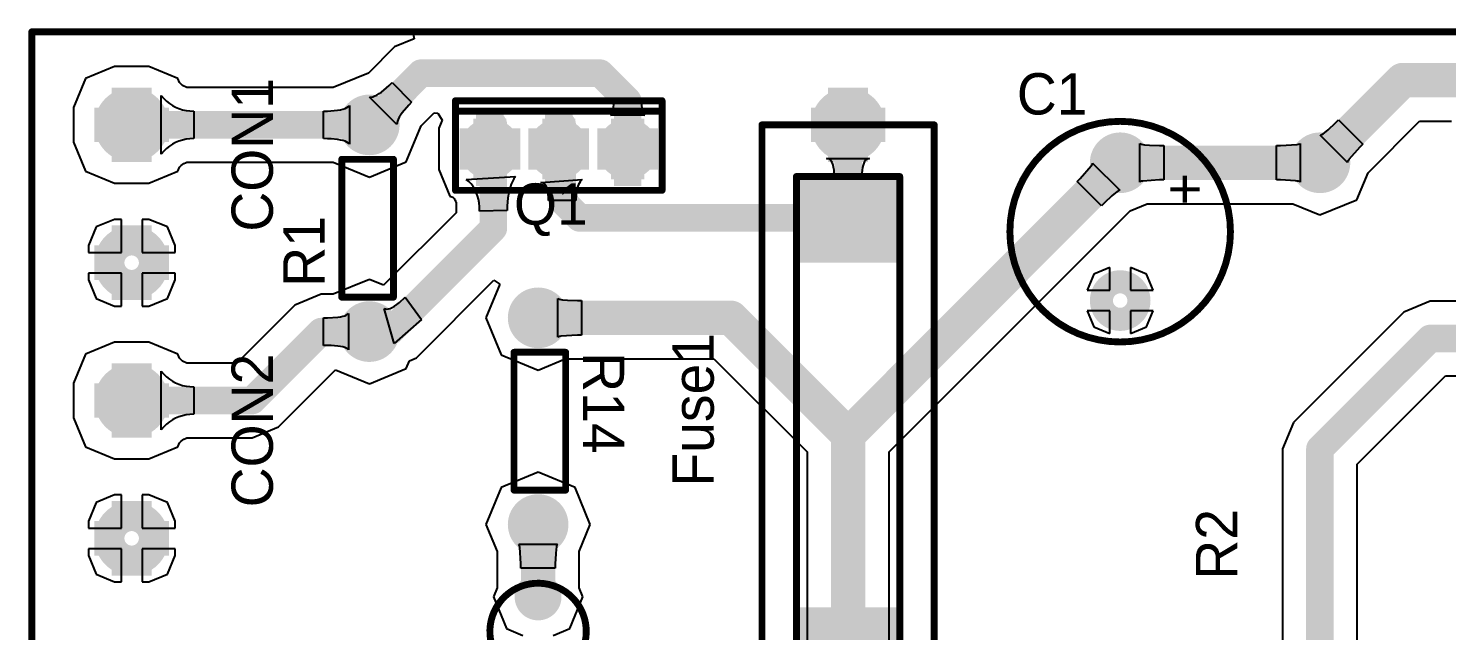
# Model space of a CAD drawing. Header units: millimetres. Extents: x 0.99 to 6.92, y 0.99 to 4.95.
# Drawn here: x 0.995 to 3.054, y 4.076 to 4.95 of the extents above; entities that cross this region are included whole.
import ezdxf

# ---------------------------------------------------------------- set-up
doc = ezdxf.new("R2010")
doc.units = ezdxf.units.MM
doc.header["$MEASUREMENT"] = 0
for name, color, linetype in [('BottomLayer', 5, 'Continuous'), ('BottomSolder', 6, 'Continuous'), ('Mechanical1', 6, 'Continuous'), ('MultiLayer', 9, 'Continuous'), ('TopLayer', 1, 'Continuous'), ('TopOverlay', 2, 'Continuous'), ('TopSolder', 216, 'Continuous')]:
    doc.layers.add(name, color=color, linetype=linetype)

msp = doc.modelspace()

# ---------------------------------------------------------------- linework, layer by layer
at = {"layer": 'BottomLayer'}
for p, q in [((1, 1), (1, 4.945)), ((1, 4.945), (1.5531, 4.945)), ((1.5531, 4.945), (1.5551, 4.935)), ((1.5267, 4.9233), (1.4887, 4.8852)), ((1.5551, 4.935), (1.5267, 4.9233)), ((1.12, 4.8945), (1.0779, 4.8771)), ((1.17, 4.8945), (1.12, 4.8945)), ((1.2121, 4.8771), (1.17, 4.8945)), ((1.4887, 4.8852), (1.4377, 4.8641)), ((1.0779, 4.8771), (1.0605, 4.835)), ((1.2144, 4.8714), (1.2121, 4.8771)), ((1.2149, 4.8709), (1.2144, 4.8714)), ((1.217, 4.8689), (1.2149, 4.8709)), ((1.219, 4.8673), (1.217, 4.8689)), ((1.2209, 4.866), (1.219, 4.8673)), ((1.2229, 4.865), (1.2209, 4.866)), ((1.2249, 4.8641), (1.2229, 4.865)), ((1.4377, 4.8641), (1.2249, 4.8641)), ((1.2249, 4.8641), (1.2249, 4.8641)), ((1.5075, 4.8576), (1.5148, 4.8636)), ((1.5148, 4.8636), (1.5188, 4.8672)), ((1.5188, 4.8672), (1.523, 4.8713)), ((1.523, 4.8713), (1.5513, 4.843)), ((1.1877, 4.7673), (1.1877, 4.8527)), ((1.1877, 4.8527), (1.1915, 4.8484)), ((1.1915, 4.8484), (1.1955, 4.8445)), ((1.1955, 4.8445), (1.1998, 4.8411)), ((1.1998, 4.8411), (1.2042, 4.8382)), ((1.4904, 4.85), (1.4927, 4.8502)), ((1.53, 4.8104), (1.4904, 4.85)), ((1.4927, 4.8502), (1.4953, 4.8508)), ((1.4953, 4.8508), (1.498, 4.8519)), ((1.498, 4.8519), (1.501, 4.8533)), ((1.501, 4.8533), (1.5041, 4.8553)), ((1.5041, 4.8553), (1.5075, 4.8576)), ((1.5472, 4.8388), (1.5376, 4.8275)), ((1.5513, 4.843), (1.5472, 4.8388)), ((1.8446, 4.8344), (1.845, 4.8411)), ((1.845, 4.845), (1.885, 4.845)), ((1.845, 4.8411), (1.845, 4.845)), ((1.885, 4.845), (1.885, 4.8411)), ((1.885, 4.8411), (1.8858, 4.8317)), ((1.0605, 4.835), (1.0605, 4.785)), ((1.2042, 4.8382), (1.2088, 4.8357)), ((1.2088, 4.8357), (1.2136, 4.8336)), ((1.2136, 4.8336), (1.2187, 4.832)), ((1.2187, 4.832), (1.2239, 4.8309)), ((1.2239, 4.8309), (1.2294, 4.8302)), ((1.2294, 4.8302), (1.235, 4.83)), ((1.235, 4.83), (1.235, 4.79)), ((1.4234, 4.83), (1.4292, 4.8301)), ((1.4234, 4.79), (1.4234, 4.83)), ((1.4292, 4.8301), (1.444, 4.8313)), ((1.444, 4.8313), (1.448, 4.832)), ((1.448, 4.832), (1.4516, 4.8329)), ((1.4516, 4.8329), (1.4547, 4.8339)), ((1.4547, 4.8339), (1.4574, 4.8351)), ((1.4574, 4.8351), (1.4596, 4.8365)), ((1.4596, 4.8365), (1.4614, 4.838)), ((1.4614, 4.838), (1.4614, 4.782)), ((1.5319, 4.818), (1.5308, 4.8153)), ((1.5333, 4.821), (1.5319, 4.818)), ((1.5353, 4.8241), (1.5333, 4.821)), ((1.5376, 4.8275), (1.5353, 4.8241)), ((1.5652, 4.8087), (1.5839, 4.8273)), ((1.5839, 4.8273), (1.5894, 4.8269)), ((1.5894, 4.8269), (1.5958, 4.8168)), ((1.8401, 4.8243), (1.841, 4.8245)), ((1.8899, 4.8243), (1.8401, 4.8243)), ((1.841, 4.8245), (1.8419, 4.8251)), ((1.8419, 4.8251), (1.8426, 4.8261)), ((1.8426, 4.8261), (1.8432, 4.8276)), ((1.8432, 4.8276), (1.8438, 4.8295)), ((1.8438, 4.8295), (1.8442, 4.8317)), ((1.8442, 4.8317), (1.8446, 4.8344)), ((1.8858, 4.8317), (1.8862, 4.8295)), ((1.8862, 4.8295), (1.8868, 4.8276)), ((1.8868, 4.8276), (1.8874, 4.8261)), ((1.8874, 4.8261), (1.8881, 4.8251)), ((1.8881, 4.8251), (1.889, 4.8245)), ((1.889, 4.8245), (1.8899, 4.8243)), ((1.5302, 4.8127), (1.53, 4.8104)), ((1.5308, 4.8153), (1.5302, 4.8127)), ((1.5436, 4.7564), (1.5652, 4.8087)), ((1.5958, 4.8168), (1.5909, 4.805)), ((1.5909, 4.805), (1.5909, 4.745)), ((2.8746, 4.797), (2.8767, 4.7986)), ((2.8767, 4.7986), (2.882, 4.803)), ((2.882, 4.803), (2.8927, 4.8131)), ((2.8927, 4.8131), (2.897, 4.8174)), ((2.897, 4.8174), (2.9324, 4.782)), ((2.9398, 4.7406), (3.0147, 4.8155)), ((3.0147, 4.8155), (3.0612, 4.8155)), ((1.0605, 4.785), (1.0779, 4.7429)), ((1.1998, 4.7789), (1.1955, 4.7755)), ((1.2042, 4.7818), (1.1998, 4.7789)), ((1.2088, 4.7843), (1.2042, 4.7818)), ((1.2136, 4.7864), (1.2088, 4.7843)), ((1.2187, 4.788), (1.2136, 4.7864)), ((1.2239, 4.7891), (1.2187, 4.788)), ((1.2294, 4.7898), (1.2239, 4.7891)), ((1.235, 4.79), (1.2294, 4.7898)), ((1.4292, 4.7899), (1.4234, 4.79)), ((1.4346, 4.7897), (1.4292, 4.7899)), ((1.444, 4.7887), (1.4346, 4.7897)), ((1.448, 4.788), (1.444, 4.7887)), ((1.4516, 4.7871), (1.448, 4.788)), ((1.4547, 4.7861), (1.4516, 4.7871)), ((1.4574, 4.7849), (1.4547, 4.7861)), ((1.4596, 4.7835), (1.4574, 4.7849)), ((1.4614, 4.782), (1.4596, 4.7835)), ((2.6086, 4.727), (2.6086, 4.783)), ((2.6086, 4.783), (2.6094, 4.7824)), ((2.6094, 4.7824), (2.6109, 4.7819)), ((2.6109, 4.7819), (2.6129, 4.7815)), ((2.6129, 4.7815), (2.6155, 4.7811)), ((2.6155, 4.7811), (2.6225, 4.7805)), ((2.6225, 4.7805), (2.6372, 4.78)), ((2.6372, 4.78), (2.6432, 4.78)), ((2.6432, 4.78), (2.6432, 4.73)), ((2.8068, 4.73), (2.8068, 4.78)), ((2.8068, 4.78), (2.8128, 4.78)), ((2.8128, 4.78), (2.8371, 4.7815)), ((2.8371, 4.7815), (2.8391, 4.7819)), ((2.8391, 4.7819), (2.8406, 4.7824)), ((2.8406, 4.7824), (2.8414, 4.783)), ((2.8414, 4.783), (2.8414, 4.727)), ((2.8704, 4.795), (2.8714, 4.7952)), ((2.91, 4.7554), (2.8704, 4.795)), ((2.8714, 4.7952), (2.8728, 4.7959)), ((2.8728, 4.7959), (2.8746, 4.797)), ((2.9281, 4.7777), (2.912, 4.7596)), ((2.9324, 4.782), (2.9281, 4.7777)), ((1.1915, 4.7716), (1.1877, 4.7673)), ((1.1955, 4.7755), (1.1915, 4.7716)), ((1.49, 4.7342), (1.5436, 4.7564)), ((2.1559, 4.7608), (2.1538, 4.761)), ((2.1538, 4.761), (2.2162, 4.761)), ((2.1578, 4.76), (2.1559, 4.7608)), ((2.1595, 4.7587), (2.1578, 4.76)), ((2.161, 4.7568), (2.1595, 4.7587)), ((2.1622, 4.7545), (2.161, 4.7568)), ((2.209, 4.7568), (2.2078, 4.7545)), ((2.2105, 4.7587), (2.209, 4.7568)), ((2.2122, 4.76), (2.2105, 4.7587)), ((2.2141, 4.7608), (2.2122, 4.76)), ((2.2162, 4.761), (2.2141, 4.7608)), ((2.9102, 4.7564), (2.91, 4.7554)), ((2.9109, 4.7578), (2.9102, 4.7564)), ((2.912, 4.7596), (2.9109, 4.7578)), ((1.0779, 4.7429), (1.12, 4.7255)), ((1.17, 4.7255), (1.2121, 4.7429)), ((1.2121, 4.7429), (1.2144, 4.7486)), ((1.2144, 4.7486), (1.2149, 4.7491)), ((1.2149, 4.7491), (1.217, 4.7511)), ((1.217, 4.7511), (1.219, 4.7527)), ((1.219, 4.7527), (1.2209, 4.754)), ((1.2209, 4.754), (1.2229, 4.755)), ((1.2229, 4.755), (1.2249, 4.7559)), ((1.2249, 4.7559), (1.2249, 4.7559)), ((1.2249, 4.7559), (1.4377, 4.7559)), ((1.4377, 4.7559), (1.49, 4.7342)), ((1.5909, 4.745), (1.6067, 4.7067)), ((2.1632, 4.7516), (2.1622, 4.7545)), ((2.164, 4.7483), (2.1632, 4.7516)), ((2.1646, 4.7444), (2.164, 4.7483)), ((2.1649, 4.7399), (2.1646, 4.7444)), ((2.165, 4.735), (2.1649, 4.7399)), ((2.2051, 4.7399), (2.205, 4.735)), ((2.2054, 4.7444), (2.2051, 4.7399)), ((2.206, 4.7483), (2.2054, 4.7444)), ((2.2068, 4.7516), (2.206, 4.7483)), ((2.2078, 4.7545), (2.2068, 4.7516)), ((2.5219, 4.7323), (2.538, 4.7504)), ((2.538, 4.7504), (2.5391, 4.7522)), ((2.5391, 4.7522), (2.5398, 4.7536)), ((2.5398, 4.7536), (2.54, 4.7546)), ((2.54, 4.7546), (2.5796, 4.715)), ((2.9236, 4.7014), (2.9398, 4.7406)), ((1.12, 4.7255), (1.17, 4.7255)), ((1.6308, 4.7308), (1.7024, 4.735)), ((1.6345, 4.7277), (1.6308, 4.7308)), ((1.6377, 4.7243), (1.6345, 4.7277)), ((1.6406, 4.7205), (1.6377, 4.7243)), ((1.6431, 4.7164), (1.6406, 4.7205)), ((1.6452, 4.712), (1.6431, 4.7164)), ((1.6945, 4.7193), (1.6931, 4.7146)), ((1.6961, 4.7238), (1.6945, 4.7193)), ((1.6979, 4.7278), (1.6961, 4.7238)), ((1.7, 4.7316), (1.6979, 4.7278)), ((1.7024, 4.735), (1.7, 4.7316)), ((1.7389, 4.7262), (1.7992, 4.7308)), ((1.741, 4.726), (1.7389, 4.7262)), ((1.7429, 4.7254), (1.741, 4.726)), ((1.7445, 4.7242), (1.7429, 4.7254)), ((1.746, 4.7224), (1.7445, 4.7242)), ((1.7472, 4.72), (1.746, 4.7224)), ((1.7482, 4.7172), (1.7472, 4.72)), ((1.749, 4.7137), (1.7482, 4.7172)), ((1.7915, 4.7163), (1.7908, 4.7128)), ((1.7923, 4.7196), (1.7915, 4.7163)), ((1.7933, 4.7225), (1.7923, 4.7196)), ((1.7945, 4.7251), (1.7933, 4.7225)), ((1.7959, 4.7273), (1.7945, 4.7251)), ((1.7974, 4.7292), (1.7959, 4.7273)), ((1.7992, 4.7308), (1.7974, 4.7292)), ((2.205, 4.735), (2.165, 4.735)), ((2.5176, 4.728), (2.5219, 4.7323)), ((2.553, 4.6926), (2.5176, 4.728)), ((2.5796, 4.715), (2.5786, 4.7148)), ((2.6094, 4.7276), (2.6086, 4.727)), ((2.6109, 4.7281), (2.6094, 4.7276)), ((2.6129, 4.7285), (2.6109, 4.7281)), ((2.6372, 4.73), (2.6129, 4.7285)), ((2.6432, 4.73), (2.6372, 4.73)), ((2.8128, 4.73), (2.8068, 4.73)), ((2.8275, 4.7295), (2.8128, 4.73)), ((2.8345, 4.7289), (2.8275, 4.7295)), ((2.8371, 4.7285), (2.8345, 4.7289)), ((2.8391, 4.7281), (2.8371, 4.7285)), ((2.8406, 4.7276), (2.8391, 4.7281)), ((2.8414, 4.727), (2.8406, 4.7276)), ((1.6067, 4.7067), (1.6112, 4.7049)), ((1.6112, 4.7049), (1.6121, 4.7041)), ((1.6121, 4.7041), (1.613, 4.7032)), ((1.613, 4.7032), (1.6138, 4.7022)), ((1.6138, 4.7022), (1.6145, 4.7009)), ((1.6145, 4.7009), (1.6152, 4.6994)), ((1.6152, 4.6994), (1.6159, 4.6976)), ((1.6159, 4.6976), (1.6159, 4.6824)), ((1.6469, 4.7072), (1.6452, 4.712)), ((1.6483, 4.7022), (1.6469, 4.7072)), ((1.6492, 4.6968), (1.6483, 4.7022)), ((1.6498, 4.691), (1.6492, 4.6968)), ((1.6911, 4.704), (1.6901, 4.6921)), ((1.692, 4.7095), (1.6911, 4.704)), ((1.6931, 4.7146), (1.692, 4.7095)), ((1.7499, 4.7051), (1.749, 4.7137)), ((1.75, 4.7), (1.7499, 4.7051)), ((1.79, 4.7), (1.75, 4.7)), ((1.7904, 4.7088), (1.79, 4.7)), ((1.7908, 4.7128), (1.7904, 4.7088)), ((2.5573, 4.6969), (2.553, 4.6926)), ((2.568, 4.707), (2.5573, 4.6969)), ((2.5733, 4.7114), (2.568, 4.707)), ((2.5754, 4.713), (2.5733, 4.7114)), ((2.5772, 4.7141), (2.5754, 4.713)), ((2.5786, 4.7148), (2.5772, 4.7141)), ((2.5944, 4.6852), (2.6192, 4.6955)), ((2.6192, 4.6955), (2.8308, 4.6955)), ((2.8308, 4.6955), (2.87, 4.6792)), ((2.87, 4.6792), (2.9236, 4.7014)), ((1.6159, 4.6824), (1.5107, 4.5772)), ((1.65, 4.6849), (1.6498, 4.691)), ((1.69, 4.6856), (1.65, 4.6849)), ((1.6901, 4.6921), (1.69, 4.6856)), ((2.2445, 4.3353), (2.5944, 4.6852)), ((1.0932, 4.6618), (1.0821, 4.635)), ((1.12, 4.6729), (1.0932, 4.6618)), ((1.13, 4.6729), (1.12, 4.6729)), ((1.13, 4.625), (1.13, 4.6729)), ((1.17, 4.6729), (1.16, 4.6729)), ((1.16, 4.6729), (1.16, 4.625)), ((1.1968, 4.6618), (1.17, 4.6729)), ((1.2079, 4.635), (1.1968, 4.6618)), ((1.0821, 4.635), (1.0821, 4.625)), ((1.2079, 4.625), (1.2079, 4.635)), ((1.0821, 4.625), (1.13, 4.625)), ((1.16, 4.625), (1.2079, 4.625)), ((1.13, 4.595), (1.0821, 4.595)), ((1.0821, 4.595), (1.0821, 4.585)), ((1.13, 4.5471), (1.13, 4.595)), ((1.2079, 4.595), (1.16, 4.595)), ((1.16, 4.595), (1.16, 4.5471)), ((1.2079, 4.585), (1.2079, 4.595)), ((2.5417, 4.5933), (2.5321, 4.57)), ((2.565, 4.6029), (2.5417, 4.5933)), ((2.565, 4.57), (2.565, 4.6029)), ((2.6183, 4.5933), (2.595, 4.6029)), ((2.595, 4.6029), (2.595, 4.57)), ((2.6279, 4.57), (2.6183, 4.5933)), ((1.0821, 4.585), (1.0932, 4.5582)), ((1.1968, 4.5582), (1.2079, 4.585)), ((1.49, 4.5858), (1.4377, 4.5641)), ((1.5107, 4.5772), (1.49, 4.5858)), ((1.5583, 4.4717), (1.6709, 4.5844)), ((1.6794, 4.5787), (1.6592, 4.53)), ((1.6709, 4.5844), (1.6794, 4.5787)), ((1.0932, 4.5582), (1.12, 4.5471)), ((1.17, 4.5471), (1.1968, 4.5582)), ((1.42, 4.5641), (1.3817, 4.5483)), ((1.4377, 4.5641), (1.42, 4.5641)), ((1.5299, 4.5494), (1.5336, 4.5524)), ((1.5336, 4.5524), (1.5418, 4.56)), ((1.5418, 4.56), (1.5657, 4.5275)), ((1.7636, 4.502), (1.7636, 4.558)), ((1.7636, 4.558), (1.7644, 4.5574)), ((1.7644, 4.5574), (1.7659, 4.5569)), ((1.7659, 4.5569), (1.7679, 4.5565)), ((1.7679, 4.5565), (1.7705, 4.5561)), ((1.7705, 4.5561), (1.7775, 4.5555)), ((1.7775, 4.5555), (1.7922, 4.555)), ((1.7922, 4.555), (1.7982, 4.555)), ((1.7982, 4.555), (1.7982, 4.505)), ((2.5321, 4.57), (2.565, 4.57)), ((2.595, 4.57), (2.6279, 4.57)), ((3.03, 4.5541), (2.9917, 4.5383)), ((3.0859, 4.5541), (3.03, 4.5541)), ((1.12, 4.5471), (1.13, 4.5471)), ((1.16, 4.5471), (1.17, 4.5471)), ((1.3817, 4.5483), (1.2976, 4.4641)), ((1.4234, 4.53), (1.4293, 4.5301)), ((1.4234, 4.49), (1.4234, 4.53)), ((1.4293, 4.5301), (1.4441, 4.531)), ((1.4441, 4.531), (1.448, 4.5316)), ((1.448, 4.5316), (1.4514, 4.5323)), ((1.4514, 4.5323), (1.4543, 4.5331)), ((1.4543, 4.5331), (1.4566, 4.534)), ((1.4566, 4.534), (1.4585, 4.5351)), ((1.4585, 4.5351), (1.4598, 4.5362)), ((1.4598, 4.5362), (1.4598, 4.4837)), ((1.526, 4.4925), (1.5116, 4.5437)), ((1.5116, 4.5437), (1.5134, 4.5429)), ((1.5134, 4.5429), (1.5155, 4.5426)), ((1.5155, 4.5426), (1.5178, 4.5429)), ((1.5178, 4.5429), (1.5204, 4.5437)), ((1.5204, 4.5437), (1.5233, 4.5451)), ((1.5233, 4.5451), (1.5265, 4.547)), ((1.5265, 4.547), (1.5299, 4.5494)), ((1.6592, 4.53), (1.6814, 4.4764)), ((2.565, 4.54), (2.5321, 4.54)), ((2.5321, 4.54), (2.5417, 4.5167)), ((2.565, 4.5071), (2.565, 4.54)), ((2.6279, 4.54), (2.595, 4.54)), ((2.595, 4.54), (2.595, 4.5071)), ((2.6183, 4.5167), (2.6279, 4.54)), ((2.9917, 4.5383), (2.8317, 4.3783)), ((1.5657, 4.5275), (1.526, 4.4925)), ((2.5417, 4.5167), (2.565, 4.5071)), ((2.595, 4.5071), (2.6183, 4.5167)), ((1.12, 4.4945), (1.0779, 4.4771)), ((1.17, 4.4945), (1.12, 4.4945)), ((1.2121, 4.4771), (1.17, 4.4945)), ((1.4347, 4.4897), (1.4234, 4.49)), ((1.4441, 4.489), (1.4347, 4.4897)), ((1.448, 4.4884), (1.4441, 4.489)), ((1.7644, 4.5026), (1.7636, 4.502)), ((1.7659, 4.5031), (1.7644, 4.5026)), ((1.7679, 4.5035), (1.7659, 4.5031)), ((1.7922, 4.505), (1.7679, 4.5035)), ((1.7982, 4.505), (1.7922, 4.505)), ((1.0779, 4.4771), (1.0605, 4.435)), ((1.2144, 4.4714), (1.2121, 4.4771)), ((1.2149, 4.4709), (1.2144, 4.4714)), ((1.217, 4.4689), (1.2149, 4.4709)), ((1.219, 4.4673), (1.217, 4.4689)), ((1.4514, 4.4878), (1.448, 4.4884)), ((1.4543, 4.4869), (1.4514, 4.4878)), ((1.4566, 4.486), (1.4543, 4.4869)), ((1.4585, 4.4849), (1.4566, 4.486)), ((1.4598, 4.4837), (1.4585, 4.4849)), ((1.5482, 4.4676), (1.5583, 4.4717)), ((1.6814, 4.4764), (1.735, 4.4542)), ((1.735, 4.4542), (1.7742, 4.4705)), ((1.7742, 4.4705), (1.9903, 4.4705)), ((1.9903, 4.4705), (2.1255, 4.3353)), ((1.1877, 4.3673), (1.1877, 4.4527)), ((1.1877, 4.4527), (1.1915, 4.4484)), ((1.1915, 4.4484), (1.1955, 4.4445)), ((1.2209, 4.466), (1.219, 4.4673)), ((1.2229, 4.465), (1.2209, 4.466)), ((1.2249, 4.4641), (1.2229, 4.465)), ((1.2976, 4.4641), (1.2249, 4.4641)), ((1.2249, 4.4641), (1.2249, 4.4641)), ((1.3583, 4.3717), (1.441, 4.4545)), ((1.441, 4.4545), (1.49, 4.4342)), ((1.49, 4.4342), (1.5436, 4.4564)), ((1.5436, 4.4564), (1.5482, 4.4676)), ((1.0605, 4.435), (1.0605, 4.385)), ((1.1955, 4.4445), (1.1998, 4.4411)), ((1.1998, 4.4411), (1.2042, 4.4382)), ((1.2042, 4.4382), (1.2088, 4.4357)), ((1.2088, 4.4357), (1.2136, 4.4336)), ((1.2136, 4.4336), (1.2187, 4.432)), ((1.2187, 4.432), (1.2239, 4.4309)), ((1.2239, 4.4309), (1.2294, 4.4302)), ((1.2294, 4.4302), (1.235, 4.43)), ((1.235, 4.43), (1.235, 4.39)), ((2.9241, 4.3176), (3.0524, 4.4459)), ((3.0524, 4.4459), (3.1008, 4.4459)), ((1.2136, 4.3864), (1.2088, 4.3843)), ((1.2187, 4.388), (1.2136, 4.3864)), ((1.2239, 4.3891), (1.2187, 4.388)), ((1.2294, 4.3898), (1.2239, 4.3891)), ((1.235, 4.39), (1.2294, 4.3898)), ((1.0605, 4.385), (1.0779, 4.3429)), ((1.1915, 4.3716), (1.1877, 4.3673)), ((1.1955, 4.3755), (1.1915, 4.3716)), ((1.1998, 4.3789), (1.1955, 4.3755)), ((1.2042, 4.3818), (1.1998, 4.3789)), ((1.2088, 4.3843), (1.2042, 4.3818)), ((1.32, 4.3559), (1.3583, 4.3717)), ((2.8317, 4.3783), (2.8159, 4.34)), ((1.2121, 4.3429), (1.2144, 4.3486)), ((1.2144, 4.3486), (1.2149, 4.3491)), ((1.2149, 4.3491), (1.217, 4.3511)), ((1.217, 4.3511), (1.219, 4.3527)), ((1.219, 4.3527), (1.2209, 4.354)), ((1.2209, 4.354), (1.2229, 4.355)), ((1.2229, 4.355), (1.2249, 4.3559)), ((1.2249, 4.3559), (1.2249, 4.3559)), ((1.2249, 4.3559), (1.32, 4.3559)), ((1.0779, 4.3429), (1.12, 4.3255)), ((1.12, 4.3255), (1.17, 4.3255)), ((1.17, 4.3255), (1.2121, 4.3429)), ((2.1255, 4.3353), (2.1255, 3.9802)), ((2.2445, 3.9802), (2.2445, 4.3353)), ((2.8159, 4.34), (2.8159, 4.0173)), ((1.735, 4.3058), (1.6814, 4.2836)), ((1.7886, 4.2836), (1.735, 4.3058)), ((2.9241, 4.0173), (2.9241, 4.3176)), ((1.6814, 4.2836), (1.6592, 4.23)), ((1.8108, 4.23), (1.7886, 4.2836)), ((1.12, 4.2729), (1.0932, 4.2618)), ((1.13, 4.2729), (1.12, 4.2729)), ((1.13, 4.225), (1.13, 4.2729)), ((1.17, 4.2729), (1.16, 4.2729)), ((1.16, 4.2729), (1.16, 4.225)), ((1.1968, 4.2618), (1.17, 4.2729)), ((1.0932, 4.2618), (1.0821, 4.235)), ((1.2079, 4.235), (1.1968, 4.2618)), ((1.0821, 4.235), (1.0821, 4.225)), ((1.0821, 4.225), (1.13, 4.225)), ((1.16, 4.225), (1.2079, 4.225)), ((1.2079, 4.225), (1.2079, 4.235)), ((1.6592, 4.23), (1.6755, 4.1908)), ((1.7945, 4.1908), (1.8108, 4.23)), ((1.7076, 4.2006), (1.707, 4.2014)), ((1.707, 4.2014), (1.763, 4.2014)), ((1.7081, 4.1991), (1.7076, 4.2006)), ((1.7624, 4.2006), (1.7619, 4.1991)), ((1.763, 4.2014), (1.7624, 4.2006)), ((1.13, 4.195), (1.0821, 4.195)), ((1.0821, 4.195), (1.0821, 4.185)), ((1.0821, 4.185), (1.0932, 4.1582)), ((1.13, 4.1471), (1.13, 4.195)), ((1.2079, 4.195), (1.16, 4.195)), ((1.16, 4.195), (1.16, 4.1471)), ((1.1968, 4.1582), (1.2079, 4.185)), ((1.2079, 4.185), (1.2079, 4.195)), ((1.6755, 4.1908), (1.6755, 4.1381)), ((1.7085, 4.1971), (1.7081, 4.1991)), ((1.71, 4.1728), (1.7085, 4.1971)), ((1.7605, 4.1875), (1.76, 4.1728)), ((1.7611, 4.1945), (1.7605, 4.1875)), ((1.7615, 4.1971), (1.7611, 4.1945)), ((1.7619, 4.1991), (1.7615, 4.1971)), ((1.7945, 4.1381), (1.7945, 4.1908)), ((1.71, 4.1668), (1.71, 4.1728)), ((1.76, 4.1668), (1.71, 4.1668)), ((1.76, 4.1728), (1.76, 4.1668)), ((1.0932, 4.1582), (1.12, 4.1471)), ((1.12, 4.1471), (1.13, 4.1471)), ((1.16, 4.1471), (1.17, 4.1471)), ((1.17, 4.1471), (1.1968, 4.1582)), ((1.6755, 4.1381), (1.6701, 4.125)), ((1.6701, 4.125), (1.6891, 4.0791)), ((1.7809, 4.0791), (1.7999, 4.125)), ((1.7999, 4.125), (1.7945, 4.1381)), ((1.6891, 4.0791), (1.713, 4.0692)), ((1.757, 4.0692), (1.7809, 4.0791))]:
    msp.add_line(p, q, dxfattribs=at)
for points, const_width in [([(1.49, 4.81), (1.565, 4.885)], 0.04), ([(1.565, 4.885), (1.825, 4.885)], 0.04), ([(1.825, 4.885), (1.865, 4.845)], 0.04), ([(1.145, 4.835), (1.145, 4.86)], 0.05), ([(2.185, 4.835), (2.185, 4.86)], 0.05), ([(2.87, 4.755), (2.99, 4.875)], 0.05), ([(2.99, 4.875), (3.325, 4.875)], 0.05), ([(1.12, 4.8403), (1.17, 4.8403)], 0.0395), ([(1.865, 4.775), (1.865, 4.845)], 0.04), ([(2.21, 4.8403), (2.16, 4.8403)], 0.0395), ([(1.1147, 4.785), (1.1147, 4.835)], 0.0395), ([(1.1752, 4.785), (1.1752, 4.835)], 0.0395), ([(2.1547, 4.835), (2.1547, 4.785)], 0.0395), ([(2.2153, 4.835), (2.2153, 4.785)], 0.0395), ([(1.145, 4.81), (1.49, 4.81)], 0.04), ([(1.6398, 4.805), (1.6398, 4.745)], 0.0295), ([(1.685, 4.8102), (1.645, 4.8102)], 0.0295), ([(1.665, 4.805), (1.665, 4.815)], 0.04), ([(1.67, 4.66), (1.67, 4.81)], 0.04), ([(1.6903, 4.805), (1.6903, 4.745)], 0.0295), ([(1.7397, 4.805), (1.7397, 4.745)], 0.0295), ([(1.785, 4.8102), (1.745, 4.8102)], 0.0295), ([(1.765, 4.805), (1.765, 4.815)], 0.04), ([(1.77, 4.7), (1.77, 4.81)], 0.04), ([(1.7902, 4.805), (1.7902, 4.745)], 0.0295), ([(1.8397, 4.805), (1.8397, 4.745)], 0.0295), ([(1.885, 4.8102), (1.845, 4.8102)], 0.0295), ([(1.865, 4.805), (1.865, 4.815)], 0.04), ([(1.8902, 4.805), (1.8902, 4.745)], 0.0295), ([(2.185, 4.735), (2.185, 4.81)], 0.04), ([(1.12, 4.7797), (1.17, 4.7797)], 0.0395), ([(1.145, 4.785), (1.145, 4.76)], 0.05), ([(2.21, 4.7797), (2.16, 4.7797)], 0.0395), ([(2.185, 4.785), (2.185, 4.76)], 0.05), ([(2.185, 4.36), (2.58, 4.755)], 0.05), ([(2.58, 4.755), (2.87, 4.755)], 0.05), ([(1.665, 4.745), (1.665, 4.735)], 0.04), ([(1.765, 4.745), (1.765, 4.735)], 0.04), ([(1.865, 4.745), (1.865, 4.735)], 0.04), ([(1.685, 4.7397), (1.645, 4.7397)], 0.0295), ([(1.785, 4.7397), (1.745, 4.7397)], 0.0295), ([(1.885, 4.7397), (1.845, 4.7397)], 0.0295), ([(2.125, 4.675), (2.185, 4.735)], 0.04), ([(1.77, 4.7), (1.795, 4.675)], 0.04), ([(1.795, 4.675), (2.125, 4.675)], 0.04), ([(1.145, 4.635), (1.145, 4.66)], 0.05), ([(1.52, 4.51), (1.67, 4.66)], 0.04), ([(1.1147, 4.585), (1.1147, 4.635)], 0.0395), ([(1.12, 4.6402), (1.17, 4.6402)], 0.0395), ([(1.1752, 4.585), (1.1752, 4.635)], 0.0395), ([(1.12, 4.5797), (1.17, 4.5797)], 0.0395), ([(1.145, 4.585), (1.145, 4.56)], 0.05), ([(1.735, 4.53), (2.015, 4.53)], 0.05), ([(2.015, 4.53), (2.185, 4.36)], 0.05), ([(1.32, 4.41), (1.42, 4.51)], 0.04), ([(1.42, 4.51), (1.49, 4.51)], 0.04), ([(1.49, 4.51), (1.52, 4.51)], 0.04), ([(2.87, 4.34), (3.03, 4.5)], 0.04), ([(3.03, 4.5), (3.14, 4.5)], 0.04), ([(1.145, 4.435), (1.145, 4.46)], 0.05), ([(1.1147, 4.385), (1.1147, 4.435)], 0.0395), ([(1.12, 4.4402), (1.17, 4.4402)], 0.0395), ([(1.1752, 4.385), (1.1752, 4.435)], 0.0395), ([(1.145, 4.41), (1.32, 4.41)], 0.04), ([(1.145, 4.385), (1.145, 4.36)], 0.05), ([(1.12, 4.3797), (1.17, 4.3797)], 0.0395), ([(2.185, 3.91), (2.185, 4.36)], 0.05), ([(2.87, 3.965), (2.87, 4.34)], 0.04), ([(1.145, 4.235), (1.145, 4.26)], 0.05), ([(1.1147, 4.185), (1.1147, 4.235)], 0.0395), ([(1.12, 4.2402), (1.17, 4.2402)], 0.0395), ([(1.1752, 4.185), (1.1752, 4.235)], 0.0395), ([(1.735, 4.125), (1.735, 4.23)], 0.05), ([(1.145, 4.185), (1.145, 4.16)], 0.05), ([(1.12, 4.1798), (1.17, 4.1798)], 0.0395)]:
    msp.add_lwpolyline(points, dxfattribs=dict(at, const_width=const_width))
for points, const_width in [([(1.555, 4.885, 1), (1.575, 4.885, 1)], 0.02), ([(1.555, 4.885, 1), (1.575, 4.885, 1)], 0.02), ([(1.815, 4.885, 1), (1.835, 4.885, 1)], 0.02), ([(1.815, 4.885, 1), (1.835, 4.885, 1)], 0.02), ([(2.9775, 4.875, 1), (3.0025, 4.875, 1)], 0.025), ([(2.9775, 4.875, 1), (3.0025, 4.875, 1)], 0.025), ([(1.1147, 4.81, 1), (1.1752, 4.81, 1)], 0.0395), ([(1.855, 4.845, 1), (1.875, 4.845, 1)], 0.02), ([(1.855, 4.845, 1), (1.875, 4.845, 1)], 0.02), ([(2.1547, 4.81, 1), (2.2153, 4.81, 1)], 0.0395), ([(1.4647, 4.81, 1), (1.5152, 4.81, 1)], 0.0295), ([(1.135, 4.81, 1), (1.155, 4.81, 1)], 0.02), ([(1.48, 4.81, 1), (1.5, 4.81, 1)], 0.02), ([(1.48, 4.81, 1), (1.5, 4.81, 1)], 0.02), ([(1.66, 4.81, 1), (1.68, 4.81, 1)], 0.02), ([(1.76, 4.81, 1), (1.78, 4.81, 1)], 0.02), ([(2.175, 4.81, 1), (2.195, 4.81, 1)], 0.02), ([(1.6398, 4.775, 1), (1.6903, 4.775, 1)], 0.0295), ([(1.7397, 4.775, 1), (1.7902, 4.775, 1)], 0.0295), ([(1.8397, 4.775, 1), (1.8902, 4.775, 1)], 0.0295), ([(1.855, 4.775, 1), (1.875, 4.775, 1)], 0.02), ([(2.5547, 4.755, 1), (2.6052, 4.755, 1)], 0.0295), ([(2.5675, 4.755, 1), (2.5925, 4.755, 1)], 0.025), ([(2.5675, 4.755, 1), (2.5925, 4.755, 1)], 0.025), ([(2.8447, 4.755, 1), (2.8952, 4.755, 1)], 0.0295), ([(2.8575, 4.755, 1), (2.8825, 4.755, 1)], 0.025), ([(2.8575, 4.755, 1), (2.8825, 4.755, 1)], 0.025), ([(2.175, 4.735, 1), (2.195, 4.735, 1)], 0.02), ([(2.175, 4.735, 1), (2.195, 4.735, 1)], 0.02), ([(1.76, 4.7, 1), (1.78, 4.7, 1)], 0.02), ([(1.76, 4.7, 1), (1.78, 4.7, 1)], 0.02), ([(1.785, 4.675, 1), (1.805, 4.675, 1)], 0.02), ([(1.785, 4.675, 1), (1.805, 4.675, 1)], 0.02), ([(2.115, 4.675, 1), (2.135, 4.675, 1)], 0.02), ([(2.115, 4.675, 1), (2.135, 4.675, 1)], 0.02), ([(1.66, 4.66, 1), (1.68, 4.66, 1)], 0.02), ([(1.66, 4.66, 1), (1.68, 4.66, 1)], 0.02), ([(1.1147, 4.61, 1), (1.1752, 4.61, 1)], 0.0395), ([(2.5547, 4.555, 1), (2.6052, 4.555, 1)], 0.0295), ([(1.7098, 4.53, 1), (1.7603, 4.53, 1)], 0.0295), ([(1.7225, 4.53, 1), (1.7475, 4.53, 1)], 0.025), ([(2.0025, 4.53, 1), (2.0275, 4.53, 1)], 0.025), ([(2.0025, 4.53, 1), (2.0275, 4.53, 1)], 0.025), ([(1.41, 4.51, 1), (1.43, 4.51, 1)], 0.02), ([(1.41, 4.51, 1), (1.43, 4.51, 1)], 0.02), ([(1.4647, 4.51, 1), (1.5152, 4.51, 1)], 0.0295), ([(1.48, 4.51, 1), (1.5, 4.51, 1)], 0.02), ([(1.48, 4.51, 1), (1.5, 4.51, 1)], 0.02), ([(1.51, 4.51, 1), (1.53, 4.51, 1)], 0.02), ([(1.51, 4.51, 1), (1.53, 4.51, 1)], 0.02), ([(3.02, 4.5, 1), (3.04, 4.5, 1)], 0.02), ([(3.02, 4.5, 1), (3.04, 4.5, 1)], 0.02), ([(1.1147, 4.41, 1), (1.1752, 4.41, 1)], 0.0395), ([(1.135, 4.41, 1), (1.155, 4.41, 1)], 0.02), ([(1.31, 4.41, 1), (1.33, 4.41, 1)], 0.02), ([(1.31, 4.41, 1), (1.33, 4.41, 1)], 0.02), ([(2.1725, 4.36, 1), (2.1975, 4.36, 1)], 0.025), ([(2.1725, 4.36, 1), (2.1975, 4.36, 1)], 0.025), ([(2.1725, 4.36, 1), (2.1975, 4.36, 1)], 0.025), ([(2.86, 4.34, 1), (2.88, 4.34, 1)], 0.02), ([(2.86, 4.34, 1), (2.88, 4.34, 1)], 0.02), ([(1.7098, 4.23, 1), (1.7603, 4.23, 1)], 0.0295), ([(1.1147, 4.21, 1), (1.1752, 4.21, 1)], 0.0395), ([(1.7225, 4.23, 1), (1.7475, 4.23, 1)], 0.025), ([(1.7147, 4.125, 1), (1.7552, 4.125, 1)], 0.0195), ([(1.7225, 4.125, 1), (1.7475, 4.125, 1)], 0.025)]:
    msp.add_lwpolyline(points, format="xyb", close=True, dxfattribs=dict(at, const_width=const_width))
at = {"layer": 'BottomSolder'}
for points, const_width in [([(1.145, 4.835), (1.145, 4.864)], 0.058), ([(2.185, 4.835), (2.185, 4.864)], 0.058), ([(1.12, 4.8422), (1.17, 4.8422)], 0.0435), ([(2.21, 4.8422), (2.16, 4.8422)], 0.0435), ([(1.1127, 4.785), (1.1127, 4.835)], 0.0435), ([(1.1772, 4.785), (1.1772, 4.835)], 0.0435), ([(1.665, 4.805), (1.665, 4.819)], 0.048), ([(1.765, 4.805), (1.765, 4.819)], 0.048), ([(1.865, 4.805), (1.865, 4.819)], 0.048), ([(2.1528, 4.835), (2.1528, 4.785)], 0.0435), ([(2.2172, 4.835), (2.2172, 4.785)], 0.0435), ([(1.6378, 4.805), (1.6378, 4.745)], 0.0335), ([(1.685, 4.8122), (1.645, 4.8122)], 0.0335), ([(1.6923, 4.805), (1.6923, 4.745)], 0.0335), ([(1.7377, 4.805), (1.7377, 4.745)], 0.0335), ([(1.785, 4.8122), (1.745, 4.8122)], 0.0335), ([(1.7922, 4.805), (1.7922, 4.745)], 0.0335), ([(1.8377, 4.805), (1.8377, 4.745)], 0.0335), ([(1.885, 4.8122), (1.845, 4.8122)], 0.0335), ([(1.8922, 4.805), (1.8922, 4.745)], 0.0335), ([(1.12, 4.7778), (1.17, 4.7778)], 0.0435), ([(1.145, 4.785), (1.145, 4.756)], 0.058), ([(2.21, 4.7778), (2.16, 4.7778)], 0.0435), ([(2.185, 4.785), (2.185, 4.756)], 0.058), ([(1.665, 4.745), (1.665, 4.731)], 0.048), ([(1.765, 4.745), (1.765, 4.731)], 0.048), ([(1.865, 4.745), (1.865, 4.731)], 0.048), ([(1.685, 4.7378), (1.645, 4.7378)], 0.0335), ([(1.785, 4.7378), (1.745, 4.7378)], 0.0335), ([(1.885, 4.7378), (1.845, 4.7378)], 0.0335), ([(1.145, 4.635), (1.145, 4.664)], 0.058), ([(1.1127, 4.585), (1.1127, 4.635)], 0.0435), ([(1.12, 4.6422), (1.17, 4.6422)], 0.0435), ([(1.1772, 4.585), (1.1772, 4.635)], 0.0435), ([(1.145, 4.585), (1.145, 4.556)], 0.058), ([(1.12, 4.5777), (1.17, 4.5777)], 0.0435), ([(1.145, 4.435), (1.145, 4.464)], 0.058), ([(1.1127, 4.385), (1.1127, 4.435)], 0.0435), ([(1.12, 4.4422), (1.17, 4.4422)], 0.0435), ([(1.1772, 4.385), (1.1772, 4.435)], 0.0435), ([(1.145, 4.385), (1.145, 4.356)], 0.058), ([(1.12, 4.3777), (1.17, 4.3777)], 0.0435), ([(1.145, 4.235), (1.145, 4.264)], 0.058), ([(1.12, 4.2423), (1.17, 4.2423)], 0.0435), ([(1.1127, 4.185), (1.1127, 4.235)], 0.0435), ([(1.1772, 4.185), (1.1772, 4.235)], 0.0435), ([(1.145, 4.185), (1.145, 4.156)], 0.058), ([(1.12, 4.1777), (1.17, 4.1777)], 0.0435)]:
    msp.add_lwpolyline(points, dxfattribs=dict(at, const_width=const_width))
for points, const_width in [([(1.1127, 4.81, 1), (1.1772, 4.81, 1)], 0.0435), ([(2.1528, 4.81, 1), (2.2172, 4.81, 1)], 0.0435), ([(1.4627, 4.81, 1), (1.5172, 4.81, 1)], 0.0335), ([(1.6378, 4.775, 1), (1.6923, 4.775, 1)], 0.0335), ([(1.7377, 4.775, 1), (1.7922, 4.775, 1)], 0.0335), ([(1.8377, 4.775, 1), (1.8922, 4.775, 1)], 0.0335), ([(2.5528, 4.755, 1), (2.6073, 4.755, 1)], 0.0335), ([(2.8428, 4.755, 1), (2.8973, 4.755, 1)], 0.0335), ([(1.1127, 4.61, 1), (1.1772, 4.61, 1)], 0.0435), ([(2.5528, 4.555, 1), (2.6073, 4.555, 1)], 0.0335), ([(1.7078, 4.53, 1), (1.7623, 4.53, 1)], 0.0335), ([(1.4627, 4.51, 1), (1.5172, 4.51, 1)], 0.0335), ([(1.1127, 4.41, 1), (1.1772, 4.41, 1)], 0.0435), ([(1.1127, 4.21, 1), (1.1772, 4.21, 1)], 0.0435), ([(1.7078, 4.23, 1), (1.7623, 4.23, 1)], 0.0335), ([(1.7127, 4.125, 1), (1.7572, 4.125, 1)], 0.0235)]:
    msp.add_lwpolyline(points, format="xyb", close=True, dxfattribs=dict(at, const_width=const_width))
at = {"layer": 'Mechanical1', "const_width": 0.01}
for points in [[(1, 4.945), (6.91, 4.945)], [(1, 1), (1, 4.945)]]:
    msp.add_lwpolyline(points, dxfattribs=at)
at = {"layer": 'Mechanical1', "const_width": 0.005}
msp.add_lwpolyline([(0.9975, 4.945, 1), (1.0025, 4.945, 1)], format="xyb", close=True, dxfattribs=at)
msp.add_lwpolyline([(0.9975, 4.945, 1), (1.0025, 4.945, 1)], format="xyb", close=True, dxfattribs=at)
at = {"layer": 'MultiLayer'}
for points, const_width in [([(1.145, 4.835), (1.145, 4.86)], 0.05), ([(2.185, 4.835), (2.185, 4.86)], 0.05), ([(1.12, 4.8403), (1.17, 4.8403)], 0.0395), ([(2.21, 4.8403), (2.16, 4.8403)], 0.0395), ([(1.1147, 4.785), (1.1147, 4.835)], 0.0395), ([(1.1752, 4.785), (1.1752, 4.835)], 0.0395), ([(2.1547, 4.835), (2.1547, 4.785)], 0.0395), ([(2.2153, 4.835), (2.2153, 4.785)], 0.0395), ([(1.6398, 4.805), (1.6398, 4.745)], 0.0295), ([(1.685, 4.8102), (1.645, 4.8102)], 0.0295), ([(1.665, 4.805), (1.665, 4.815)], 0.04), ([(1.6903, 4.805), (1.6903, 4.745)], 0.0295), ([(1.7397, 4.805), (1.7397, 4.745)], 0.0295), ([(1.785, 4.8102), (1.745, 4.8102)], 0.0295), ([(1.765, 4.805), (1.765, 4.815)], 0.04), ([(1.7902, 4.805), (1.7902, 4.745)], 0.0295), ([(1.8397, 4.805), (1.8397, 4.745)], 0.0295), ([(1.885, 4.8102), (1.845, 4.8102)], 0.0295), ([(1.865, 4.805), (1.865, 4.815)], 0.04), ([(1.8902, 4.805), (1.8902, 4.745)], 0.0295), ([(1.12, 4.7797), (1.17, 4.7797)], 0.0395), ([(1.145, 4.785), (1.145, 4.76)], 0.05), ([(2.21, 4.7797), (2.16, 4.7797)], 0.0395), ([(2.185, 4.785), (2.185, 4.76)], 0.05), ([(1.665, 4.745), (1.665, 4.735)], 0.04), ([(1.765, 4.745), (1.765, 4.735)], 0.04), ([(1.865, 4.745), (1.865, 4.735)], 0.04), ([(1.685, 4.7397), (1.645, 4.7397)], 0.0295), ([(1.785, 4.7397), (1.745, 4.7397)], 0.0295), ([(1.885, 4.7397), (1.845, 4.7397)], 0.0295), ([(1.145, 4.635), (1.145, 4.66)], 0.05), ([(1.1147, 4.585), (1.1147, 4.635)], 0.0395), ([(1.12, 4.6402), (1.17, 4.6402)], 0.0395), ([(1.1752, 4.585), (1.1752, 4.635)], 0.0395), ([(1.12, 4.5797), (1.17, 4.5797)], 0.0395), ([(1.145, 4.585), (1.145, 4.56)], 0.05), ([(1.145, 4.435), (1.145, 4.46)], 0.05), ([(1.1147, 4.385), (1.1147, 4.435)], 0.0395), ([(1.12, 4.4402), (1.17, 4.4402)], 0.0395), ([(1.1752, 4.385), (1.1752, 4.435)], 0.0395), ([(1.145, 4.385), (1.145, 4.36)], 0.05), ([(1.12, 4.3797), (1.17, 4.3797)], 0.0395), ([(1.145, 4.235), (1.145, 4.26)], 0.05), ([(1.1147, 4.185), (1.1147, 4.235)], 0.0395), ([(1.12, 4.2402), (1.17, 4.2402)], 0.0395), ([(1.1752, 4.185), (1.1752, 4.235)], 0.0395), ([(1.145, 4.185), (1.145, 4.16)], 0.05), ([(1.12, 4.1798), (1.17, 4.1798)], 0.0395)]:
    msp.add_lwpolyline(points, dxfattribs=dict(at, const_width=const_width))
for points, const_width in [([(1.1147, 4.81, 1), (1.1752, 4.81, 1)], 0.0395), ([(2.1547, 4.81, 1), (2.2153, 4.81, 1)], 0.0395), ([(1.4647, 4.81, 1), (1.5152, 4.81, 1)], 0.0295), ([(1.6398, 4.775, 1), (1.6903, 4.775, 1)], 0.0295), ([(1.7397, 4.775, 1), (1.7902, 4.775, 1)], 0.0295), ([(1.8397, 4.775, 1), (1.8902, 4.775, 1)], 0.0295), ([(2.5547, 4.755, 1), (2.6052, 4.755, 1)], 0.0295), ([(2.8447, 4.755, 1), (2.8952, 4.755, 1)], 0.0295), ([(1.1147, 4.61, 1), (1.1752, 4.61, 1)], 0.0395), ([(2.5547, 4.555, 1), (2.6052, 4.555, 1)], 0.0295), ([(1.7098, 4.53, 1), (1.7603, 4.53, 1)], 0.0295), ([(1.4647, 4.51, 1), (1.5152, 4.51, 1)], 0.0295), ([(1.1147, 4.41, 1), (1.1752, 4.41, 1)], 0.0395), ([(1.7098, 4.23, 1), (1.7603, 4.23, 1)], 0.0295), ([(1.1147, 4.21, 1), (1.1752, 4.21, 1)], 0.0395), ([(1.7147, 4.125, 1), (1.7552, 4.125, 1)], 0.0195)]:
    msp.add_lwpolyline(points, format="xyb", close=True, dxfattribs=dict(at, const_width=const_width))
at = {"layer": 'TopLayer'}
for points, const_width in [([(1.145, 4.835), (1.145, 4.86)], 0.05), ([(2.185, 4.835), (2.185, 4.86)], 0.05), ([(1.12, 4.8403), (1.17, 4.8403)], 0.0395), ([(2.21, 4.8403), (2.16, 4.8403)], 0.0395), ([(1.1147, 4.785), (1.1147, 4.835)], 0.0395), ([(1.1752, 4.785), (1.1752, 4.835)], 0.0395), ([(2.1547, 4.835), (2.1547, 4.785)], 0.0395), ([(2.2153, 4.835), (2.2153, 4.785)], 0.0395), ([(1.6398, 4.805), (1.6398, 4.745)], 0.0295), ([(1.685, 4.8102), (1.645, 4.8102)], 0.0295), ([(1.665, 4.805), (1.665, 4.815)], 0.04), ([(1.6903, 4.805), (1.6903, 4.745)], 0.0295), ([(1.7397, 4.805), (1.7397, 4.745)], 0.0295), ([(1.785, 4.8102), (1.745, 4.8102)], 0.0295), ([(1.765, 4.805), (1.765, 4.815)], 0.04), ([(1.7902, 4.805), (1.7902, 4.745)], 0.0295), ([(1.8397, 4.805), (1.8397, 4.745)], 0.0295), ([(1.885, 4.8102), (1.845, 4.8102)], 0.0295), ([(1.865, 4.805), (1.865, 4.815)], 0.04), ([(1.8902, 4.805), (1.8902, 4.745)], 0.0295), ([(1.12, 4.7797), (1.17, 4.7797)], 0.0395), ([(1.145, 4.785), (1.145, 4.76)], 0.05), ([(2.21, 4.7797), (2.16, 4.7797)], 0.0395), ([(2.185, 4.785), (2.185, 4.76)], 0.05), ([(1.665, 4.745), (1.665, 4.735)], 0.04), ([(1.765, 4.745), (1.765, 4.735)], 0.04), ([(1.865, 4.745), (1.865, 4.735)], 0.04), ([(1.685, 4.7397), (1.645, 4.7397)], 0.0295), ([(1.785, 4.7397), (1.745, 4.7397)], 0.0295), ([(1.885, 4.7397), (1.845, 4.7397)], 0.0295), ([(1.145, 4.635), (1.145, 4.66)], 0.05), ([(1.1147, 4.585), (1.1147, 4.635)], 0.0395), ([(1.12, 4.6402), (1.17, 4.6402)], 0.0395), ([(1.1752, 4.585), (1.1752, 4.635)], 0.0395), ([(1.12, 4.5797), (1.17, 4.5797)], 0.0395), ([(1.145, 4.585), (1.145, 4.56)], 0.05), ([(1.145, 4.435), (1.145, 4.46)], 0.05), ([(1.1147, 4.385), (1.1147, 4.435)], 0.0395), ([(1.12, 4.4402), (1.17, 4.4402)], 0.0395), ([(1.1752, 4.385), (1.1752, 4.435)], 0.0395), ([(1.145, 4.385), (1.145, 4.36)], 0.05), ([(1.12, 4.3797), (1.17, 4.3797)], 0.0395), ([(1.145, 4.235), (1.145, 4.26)], 0.05), ([(1.1147, 4.185), (1.1147, 4.235)], 0.0395), ([(1.12, 4.2402), (1.17, 4.2402)], 0.0395), ([(1.1752, 4.185), (1.1752, 4.235)], 0.0395), ([(1.145, 4.185), (1.145, 4.16)], 0.05), ([(1.12, 4.1798), (1.17, 4.1798)], 0.0395)]:
    msp.add_lwpolyline(points, dxfattribs=dict(at, const_width=const_width))
for points, const_width in [([(1.1147, 4.81, 1), (1.1752, 4.81, 1)], 0.0395), ([(2.1547, 4.81, 1), (2.2153, 4.81, 1)], 0.0395), ([(1.4647, 4.81, 1), (1.5152, 4.81, 1)], 0.0295), ([(1.6398, 4.775, 1), (1.6903, 4.775, 1)], 0.0295), ([(1.7397, 4.775, 1), (1.7902, 4.775, 1)], 0.0295), ([(1.8397, 4.775, 1), (1.8902, 4.775, 1)], 0.0295), ([(2.5547, 4.755, 1), (2.6052, 4.755, 1)], 0.0295), ([(2.8447, 4.755, 1), (2.8952, 4.755, 1)], 0.0295), ([(1.1147, 4.61, 1), (1.1752, 4.61, 1)], 0.0395), ([(2.5547, 4.555, 1), (2.6052, 4.555, 1)], 0.0295), ([(1.7098, 4.53, 1), (1.7603, 4.53, 1)], 0.0295), ([(1.4647, 4.51, 1), (1.5152, 4.51, 1)], 0.0295), ([(1.1147, 4.41, 1), (1.1752, 4.41, 1)], 0.0395), ([(1.7098, 4.23, 1), (1.7603, 4.23, 1)], 0.0295), ([(1.1147, 4.21, 1), (1.1752, 4.21, 1)], 0.0395), ([(1.7147, 4.125, 1), (1.7552, 4.125, 1)], 0.0195)]:
    msp.add_lwpolyline(points, format="xyb", close=True, dxfattribs=dict(at, const_width=const_width))
at = {"layer": 'TopOverlay', "const_width": 0.01}
for points in [[(1.615, 4.715), (1.615, 4.845)], [(1.615, 4.845), (1.915, 4.845)], [(1.915, 4.715), (1.915, 4.845)], [(1.915, 4.83), (1.915, 4.845)], [(1.615, 4.83), (1.915, 4.83)], [(2.06, 3.91), (2.06, 4.81)], [(2.06, 4.81), (2.31, 4.81)], [(2.31, 3.91), (2.31, 4.81)], [(1.45, 4.56), (1.45, 4.76)], [(1.45, 4.76), (1.525, 4.76)], [(1.525, 4.56), (1.525, 4.76)], [(2.11, 3.985), (2.11, 4.735)], [(2.11, 4.735), (2.26, 4.735)], [(2.26, 3.985), (2.26, 4.735)], [(1.615, 4.715), (1.915, 4.715)], [(1.45, 4.56), (1.525, 4.56)], [(1.7, 4.28), (1.7, 4.48)], [(1.7, 4.48), (1.775, 4.48)], [(1.775, 4.28), (1.775, 4.48)], [(1.7, 4.28), (1.775, 4.28)]]:
    msp.add_lwpolyline(points, dxfattribs=at)
at = {"layer": 'TopOverlay'}
for points, const_width in [([(1.6125, 4.845, 1), (1.6175, 4.845, 1)], 0.005), ([(1.6125, 4.845, 1), (1.6175, 4.845, 1)], 0.005), ([(1.9125, 4.845, 1), (1.9175, 4.845, 1)], 0.005), ([(1.9125, 4.845, 1), (1.9175, 4.845, 1)], 0.005), ([(1.9125, 4.845, 1), (1.9175, 4.845, 1)], 0.005), ([(1.6125, 4.83, 1), (1.6175, 4.83, 1)], 0.005), ([(1.9125, 4.83, 1), (1.9175, 4.83, 1)], 0.005), ([(1.9125, 4.83, 1), (1.9175, 4.83, 1)], 0.005), ([(2.7401, 4.655, 1), (2.4199, 4.655, 1)], 0.01), ([(2.0575, 4.81, 1), (2.0625, 4.81, 1)], 0.005), ([(2.0575, 4.81, 1), (2.0625, 4.81, 1)], 0.005), ([(2.3075, 4.81, 1), (2.3125, 4.81, 1)], 0.005), ([(2.3075, 4.81, 1), (2.3125, 4.81, 1)], 0.005), ([(1.4475, 4.76, 1), (1.4525, 4.76, 1)], 0.005), ([(1.4475, 4.76, 1), (1.4525, 4.76, 1)], 0.005), ([(1.5225, 4.76, 1), (1.5275, 4.76, 1)], 0.005), ([(1.5225, 4.76, 1), (1.5275, 4.76, 1)], 0.005), ([(2.1075, 4.735, 1), (2.1125, 4.735, 1)], 0.005), ([(2.1075, 4.735, 1), (2.1125, 4.735, 1)], 0.005), ([(2.2575, 4.735, 1), (2.2625, 4.735, 1)], 0.005), ([(2.2575, 4.735, 1), (2.2625, 4.735, 1)], 0.005), ([(1.6125, 4.715, 1), (1.6175, 4.715, 1)], 0.005), ([(1.6125, 4.715, 1), (1.6175, 4.715, 1)], 0.005), ([(1.9125, 4.715, 1), (1.9175, 4.715, 1)], 0.005), ([(1.9125, 4.715, 1), (1.9175, 4.715, 1)], 0.005), ([(2.4174, 4.655, 1), (2.4224, 4.655, 1)], 0.005), ([(2.7376, 4.655, 1), (2.7426, 4.655, 1)], 0.005), ([(1.4475, 4.56, 1), (1.4525, 4.56, 1)], 0.005), ([(1.4475, 4.56, 1), (1.4525, 4.56, 1)], 0.005), ([(1.5225, 4.56, 1), (1.5275, 4.56, 1)], 0.005), ([(1.5225, 4.56, 1), (1.5275, 4.56, 1)], 0.005), ([(1.6975, 4.48, 1), (1.7025, 4.48, 1)], 0.005), ([(1.6975, 4.48, 1), (1.7025, 4.48, 1)], 0.005), ([(1.7725, 4.48, 1), (1.7775, 4.48, 1)], 0.005), ([(1.7725, 4.48, 1), (1.7775, 4.48, 1)], 0.005), ([(1.6975, 4.28, 1), (1.7025, 4.28, 1)], 0.005), ([(1.6975, 4.28, 1), (1.7025, 4.28, 1)], 0.005), ([(1.7725, 4.28, 1), (1.7775, 4.28, 1)], 0.005), ([(1.7725, 4.28, 1), (1.7775, 4.28, 1)], 0.005)]:
    msp.add_lwpolyline(points, format="xyb", close=True, dxfattribs=dict(at, const_width=const_width))
at = {"layer": 'TopOverlay', "const_width": 0.01}
msp.add_lwpolyline([(1.7057, 4.0114, -4.389087), (1.7663, 4.0124)], format="xyb", dxfattribs=at)
at = {"layer": 'TopOverlay'}
for points in [[(2.11, 4.735), (2.11, 4.61), (2.26, 4.735), (2.26, 4.61)], [(2.11, 4.11), (2.11, 3.985), (2.26, 4.11), (2.26, 3.985)]]:
    msp.add_solid(points, dxfattribs=at)
at = {"layer": 'TopSolder'}
for points, const_width in [([(1.145, 4.835), (1.145, 4.864)], 0.058), ([(2.185, 4.835), (2.185, 4.864)], 0.058), ([(1.12, 4.8422), (1.17, 4.8422)], 0.0435), ([(2.21, 4.8422), (2.16, 4.8422)], 0.0435), ([(1.1127, 4.785), (1.1127, 4.835)], 0.0435), ([(1.1772, 4.785), (1.1772, 4.835)], 0.0435), ([(1.665, 4.805), (1.665, 4.819)], 0.048), ([(1.765, 4.805), (1.765, 4.819)], 0.048), ([(1.865, 4.805), (1.865, 4.819)], 0.048), ([(2.1528, 4.835), (2.1528, 4.785)], 0.0435), ([(2.2172, 4.835), (2.2172, 4.785)], 0.0435), ([(1.6378, 4.805), (1.6378, 4.745)], 0.0335), ([(1.685, 4.8122), (1.645, 4.8122)], 0.0335), ([(1.6923, 4.805), (1.6923, 4.745)], 0.0335), ([(1.7377, 4.805), (1.7377, 4.745)], 0.0335), ([(1.785, 4.8122), (1.745, 4.8122)], 0.0335), ([(1.7922, 4.805), (1.7922, 4.745)], 0.0335), ([(1.8377, 4.805), (1.8377, 4.745)], 0.0335), ([(1.885, 4.8122), (1.845, 4.8122)], 0.0335), ([(1.8922, 4.805), (1.8922, 4.745)], 0.0335), ([(1.12, 4.7778), (1.17, 4.7778)], 0.0435), ([(1.145, 4.785), (1.145, 4.756)], 0.058), ([(2.21, 4.7778), (2.16, 4.7778)], 0.0435), ([(2.185, 4.785), (2.185, 4.756)], 0.058), ([(1.665, 4.745), (1.665, 4.731)], 0.048), ([(1.765, 4.745), (1.765, 4.731)], 0.048), ([(1.865, 4.745), (1.865, 4.731)], 0.048), ([(1.685, 4.7378), (1.645, 4.7378)], 0.0335), ([(1.785, 4.7378), (1.745, 4.7378)], 0.0335), ([(1.885, 4.7378), (1.845, 4.7378)], 0.0335), ([(1.145, 4.635), (1.145, 4.664)], 0.058), ([(1.1127, 4.585), (1.1127, 4.635)], 0.0435), ([(1.12, 4.6422), (1.17, 4.6422)], 0.0435), ([(1.1772, 4.585), (1.1772, 4.635)], 0.0435), ([(1.145, 4.585), (1.145, 4.556)], 0.058), ([(1.12, 4.5777), (1.17, 4.5777)], 0.0435), ([(1.145, 4.435), (1.145, 4.464)], 0.058), ([(1.1127, 4.385), (1.1127, 4.435)], 0.0435), ([(1.12, 4.4422), (1.17, 4.4422)], 0.0435), ([(1.1772, 4.385), (1.1772, 4.435)], 0.0435), ([(1.145, 4.385), (1.145, 4.356)], 0.058), ([(1.12, 4.3777), (1.17, 4.3777)], 0.0435), ([(1.145, 4.235), (1.145, 4.264)], 0.058), ([(1.12, 4.2423), (1.17, 4.2423)], 0.0435), ([(1.1127, 4.185), (1.1127, 4.235)], 0.0435), ([(1.1772, 4.185), (1.1772, 4.235)], 0.0435), ([(1.145, 4.185), (1.145, 4.156)], 0.058), ([(1.12, 4.1777), (1.17, 4.1777)], 0.0435)]:
    msp.add_lwpolyline(points, dxfattribs=dict(at, const_width=const_width))
for points, const_width in [([(1.1127, 4.81, 1), (1.1772, 4.81, 1)], 0.0435), ([(2.1528, 4.81, 1), (2.2172, 4.81, 1)], 0.0435), ([(1.4627, 4.81, 1), (1.5172, 4.81, 1)], 0.0335), ([(1.6378, 4.775, 1), (1.6923, 4.775, 1)], 0.0335), ([(1.7377, 4.775, 1), (1.7922, 4.775, 1)], 0.0335), ([(1.8377, 4.775, 1), (1.8922, 4.775, 1)], 0.0335), ([(2.5528, 4.755, 1), (2.6073, 4.755, 1)], 0.0335), ([(2.8428, 4.755, 1), (2.8973, 4.755, 1)], 0.0335), ([(1.1127, 4.61, 1), (1.1772, 4.61, 1)], 0.0435), ([(2.5528, 4.555, 1), (2.6073, 4.555, 1)], 0.0335), ([(1.7078, 4.53, 1), (1.7623, 4.53, 1)], 0.0335), ([(1.4627, 4.51, 1), (1.5172, 4.51, 1)], 0.0335), ([(1.1127, 4.41, 1), (1.1772, 4.41, 1)], 0.0435), ([(1.1127, 4.21, 1), (1.1772, 4.21, 1)], 0.0435), ([(1.7078, 4.23, 1), (1.7623, 4.23, 1)], 0.0335), ([(1.7127, 4.125, 1), (1.7572, 4.125, 1)], 0.0235)]:
    msp.add_lwpolyline(points, format="xyb", close=True, dxfattribs=dict(at, const_width=const_width))

# ---------------------------------------------------------------- texts
at = {"layer": 'TopOverlay'}
for s, p in [('C1', (2.43, 4.825)), ('Q1', (1.7, 4.665))]:
    msp.add_text(s, height=0.06, dxfattribs=at).set_placement(p)
for s, rotation, p in [('CON1', 90, (1.35, 4.655)), ('+', 270, (2.645, 4.74)), ('R1', 90, (1.425, 4.575)), ('Fuse1', 90, (1.99, 4.285)), ('CON2', 90, (1.35, 4.255)), ('R14', 270, (1.8, 4.48)), ('R2', 90, (2.75, 4.15))]:
    msp.add_text(s, height=0.06, rotation=rotation, dxfattribs=at).set_placement(p)

doc.saveas('drawing.dxf')
